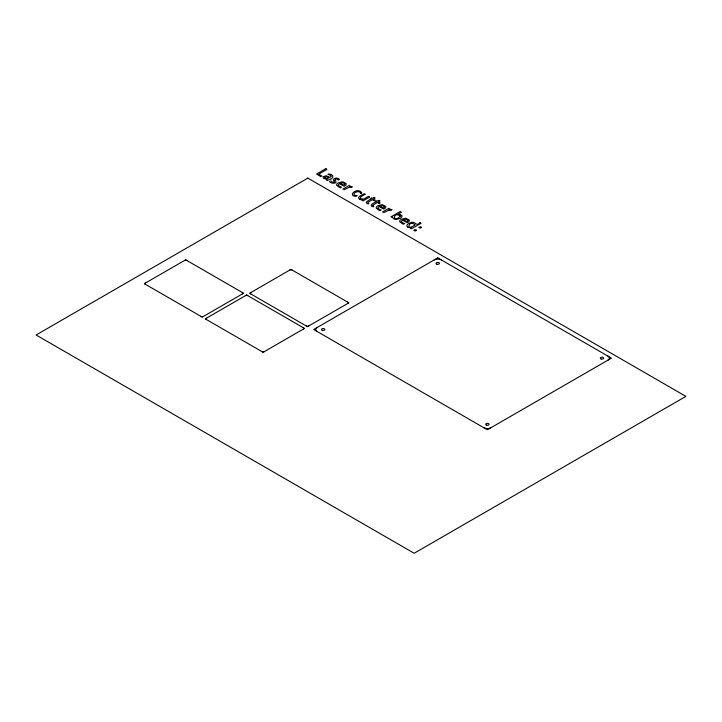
<?xml version="1.0" encoding="UTF-8"?>
<svg xmlns="http://www.w3.org/2000/svg" width="722" height="722" viewBox="0 0 722 722"><rect width="100%" height="100%" fill="white"/><g stroke="black" fill="none" stroke-linecap="round" stroke-linejoin="round"><path stroke-width="1.08" d="M334.53 181.89L332.607 182.377L330.766 180.798M416.459 230.417L415.204 231.031L414.049 230.517M421.449 227.547L420.249 228.143L419.031 227.62M414.031 230.165L415.267 229.551L416.45 230.074M419.031 227.277L420.294 226.663L421.449 227.186M374.862 200.454L374.249 200.653M379.826 203.279L379.212 203.496M325.559 168.777L316.633 174.02L320.965 176.746M326.822 169.508L318.682 174.21L322.021 176.141M326.38 179.706L327.03 179.336L323.438 178.271L323.113 176.773L326.091 175.78L330.089 177.386L331.398 176.132L329.773 174.959A6.308 3.646 0 0 0 328.898 174.715L328.005 174.543M327.418 180.301C336.055 178.388 332.887 173.388 328.203 174.083M342.769 189.155L349.358 185.355M350.432 185.978L349.475 186.538L352.507 186.836M343.97 189.85L349.376 187.233A2.419 1.399 0 0 1 351.632 187.467M363.996 193.812C363.085 194.732 355.874 196.971 359.457 199.137M365.197 194.498C363.419 194.75 357.435 198.315 361.966 199.001A7.446 4.305 0 0 0 363.825 199.01L368.428 196.366M361.957 200.238L362.832 199.732A4.657 2.689 0 0 1 359.357 199.209M363.04 200.86L369.628 197.061M373.779 197.503L372.245 198.388L371.361 197.882M374.971 198.198L373.445 199.082L375.106 200.039M378.707 200.355L377.173 201.239L376.288 200.725M379.898 201.041L378.373 201.925L380.034 202.882M382.398 212.033L388.977 208.234M390.06 208.857L389.104 209.416L392.136 209.714M383.59 212.728L388.996 210.111M390.837 216.916L400.448 211.365M391.902 217.521L392.723 217.051L393.273 218.604L395.566 219.524L400.096 218.477L401.856 217.042L402.01 215.734L400.475 214.596L397.921 214.254L401.649 212.051M419.879 222.575C416.179 227.601 415.276 220.165 410.286 222.773C408.544 223.143 405.141 225.598 407.831 227.06M410.412 228.206L411.296 227.692A4.873 2.816 0 0 1 407.731 227.141M411.459 228.82L421.07 223.269M361.415 193.478L360.901 193.649M356.217 196.357C346.497 196.086 357.643 186.447 361.839 192.855M357.219 195.653L356.28 195.563A4.368 2.527 0 0 1 355.404 195.418C352.192 195.03 354.845 191.881 357.255 191.79A2.265 1.309 0 0 1 359.466 191.962A3.357 1.94 0 0 1 360.531 193.063L360.612 193.433M368.283 204.01L367.48 203.739A3.763 2.175 0 0 1 367.101 203.55C363.852 202.07 370.657 199.371 371.261 198.956L370.368 198.442M373.175 206.853L372.435 206.591A3.763 2.175 0 0 1 372.029 206.393C368.879 205.192 375.097 202.097 376.189 201.808L375.296 201.294M341.65 187.151L340.829 186.944A6.534 3.772 0 0 1 340.098 186.709L338.113 185.247L339.376 183.641L344.105 186.213L345.991 185.003L346.19 183.578L342.643 181.782L338.284 182.81L336.786 184.011L336.488 185.193L339.484 187.413A5.704 3.294 0 0 0 340.504 187.72A0.939 0.541 0 0 0 340.766 187.774M368.852 203.324L368.725 203.288A1.769 1.02 0 0 1 368.301 203.099A1.146 0.659 0 0 1 367.877 202.485A3.321 1.913 0 0 1 368.798 201.799L372.453 199.651L374.122 200.608M373.779 206.167L373.572 206.104A1.769 1.02 0 0 1 373.22 205.941M404.78 223.603L404.004 223.405A6.534 3.772 0 0 1 403.228 223.161L401.252 221.69L402.515 220.093L407.235 222.665L409.121 221.446L409.32 220.03L405.782 218.234L401.423 219.253L399.97 220.4L399.618 221.645L402.614 223.865A5.704 3.294 0 0 0 403.634 224.172A0.939 0.541 0 0 0 403.896 224.226M381.27 210.03L380.449 209.822A6.534 3.772 0 0 1 379.727 209.588L377.732 208.08L379.005 206.519L383.725 209.091L385.62 207.882L385.819 206.456L382.272 204.66L377.913 205.68L376.415 206.889L376.117 208.071L379.104 210.292A5.704 3.294 0 0 0 380.133 210.598A0.939 0.541 0 0 0 380.395 210.653M374.294 197.557L374.844 197.873M379.221 200.4L379.772 200.716M364.538 193.866L365.043 194.155M368.978 196.438L369.474 196.718M379.05 203.46L377.38 202.494L373.698 204.624A3.321 1.913 0 0 0 372.823 205.328A1.146 0.659 0 0 0 373.238 205.932M334.214 181.005C331.136 178.812 337.824 176.43 339.539 179.706M335.568 180.608C338.338 184.309 329.773 183.713 329.584 181.403M338.383 180.031L338.41 180.067A4.919 2.843 0 0 0 338.104 179.679L336.452 178.894L335.071 179.444A3.24 1.868 0 0 0 335.396 180.329M326.046 168.831A1.227 0.713 0 0 1 326.308 169.011M326.425 169.083A1.218 0.704 0 0 1 326.651 169.183M327.003 180.238A1.119 0.65 0 0 1 326.506 179.968M334.196 181.051A3.132 1.805 0 0 1 334.575 181.863M389.023 210.147A2.419 1.399 0 0 1 391.261 210.346M420.403 222.647A1.11 0.641 0 0 1 420.583 222.791M145.519 284.369A1.67 0.966 0 0 1 145.519 283.006M203.405 316.435A1.67 0.966 0 0 1 201.041 316.435M242.393 292.554A1.67 0.966 0 0 1 242.393 293.926M184.507 260.498A1.67 0.966 0 0 1 186.863 260.498M206.438 319.548A1.67 0.966 0 0 1 206.438 318.185M264.333 351.605A1.67 0.966 0 0 1 261.969 351.605M303.321 327.734A1.67 0.966 0 0 1 303.321 329.097M245.426 295.677A1.67 0.966 0 0 1 247.79 295.677M250.805 293.935A1.67 0.966 0 0 1 250.805 292.572M308.691 325.992A1.67 0.966 0 0 1 306.327 325.992M347.679 302.121A1.67 0.966 0 0 1 347.679 303.484M289.793 270.064A1.67 0.966 0 0 1 292.148 270.064M317.247 331.551A5.009 2.897 0 0 1 317.247 327.454M490.915 427.722A5.009 2.897 0 0 1 483.83 427.722M607.879 356.099A5.009 2.897 0 0 1 607.879 360.197M434.211 259.929A5.009 2.897 0 0 1 441.295 259.929M400.358 216.104C392.389 224.398 392.678 210.49 400.358 216.149M414.933 224.957C404.825 232.358 409.239 218.847 414.933 224.957M344.836 183.939L343.744 185.184L340.224 183.153L343.067 182.657L344.836 183.939M384.456 206.817L383.364 208.062L379.844 206.032L382.696 205.535L384.456 206.817M407.966 220.39L406.874 221.636L403.354 219.605L406.206 219.109L407.966 220.39M324.521 177.468L326.588 178.659L329.241 177.874L326.362 176.619L324.53 177.422M307.834 178.108L36.1 334.99L414.166 553.26L685.9 396.378L307.834 178.108M185.689 259.812L144.337 283.692L202.223 317.111L243.585 293.24L185.689 259.812M246.617 294.991L205.265 318.862L263.151 352.291L304.503 328.411L246.617 294.991M290.975 269.378L249.622 293.258L307.509 326.678L348.87 302.807L290.975 269.378M437.767 257.871L313.7 329.503L487.377 429.77L611.444 358.139L437.767 257.871M436.819 264.135A1.67 0.966 0 0 0 439.418 263.404A1.67 0.966 0 0 0 437.027 262.465A1.67 0.966 0 0 0 436.819 264.135M322.328 330.333A1.67 0.966 0 0 0 324.837 329.494A1.67 0.966 0 0 0 322.328 328.654A1.67 0.966 0 0 0 322.328 330.333M486.447 425.105A1.67 0.966 0 0 0 489.056 424.374A1.67 0.966 0 0 0 486.655 423.435A1.67 0.966 0 0 0 486.447 425.105M601.038 358.951A1.67 0.966 0 0 0 603.637 358.22A1.67 0.966 0 0 0 601.245 357.282A1.67 0.966 0 0 0 601.038 358.951"/></g></svg>
